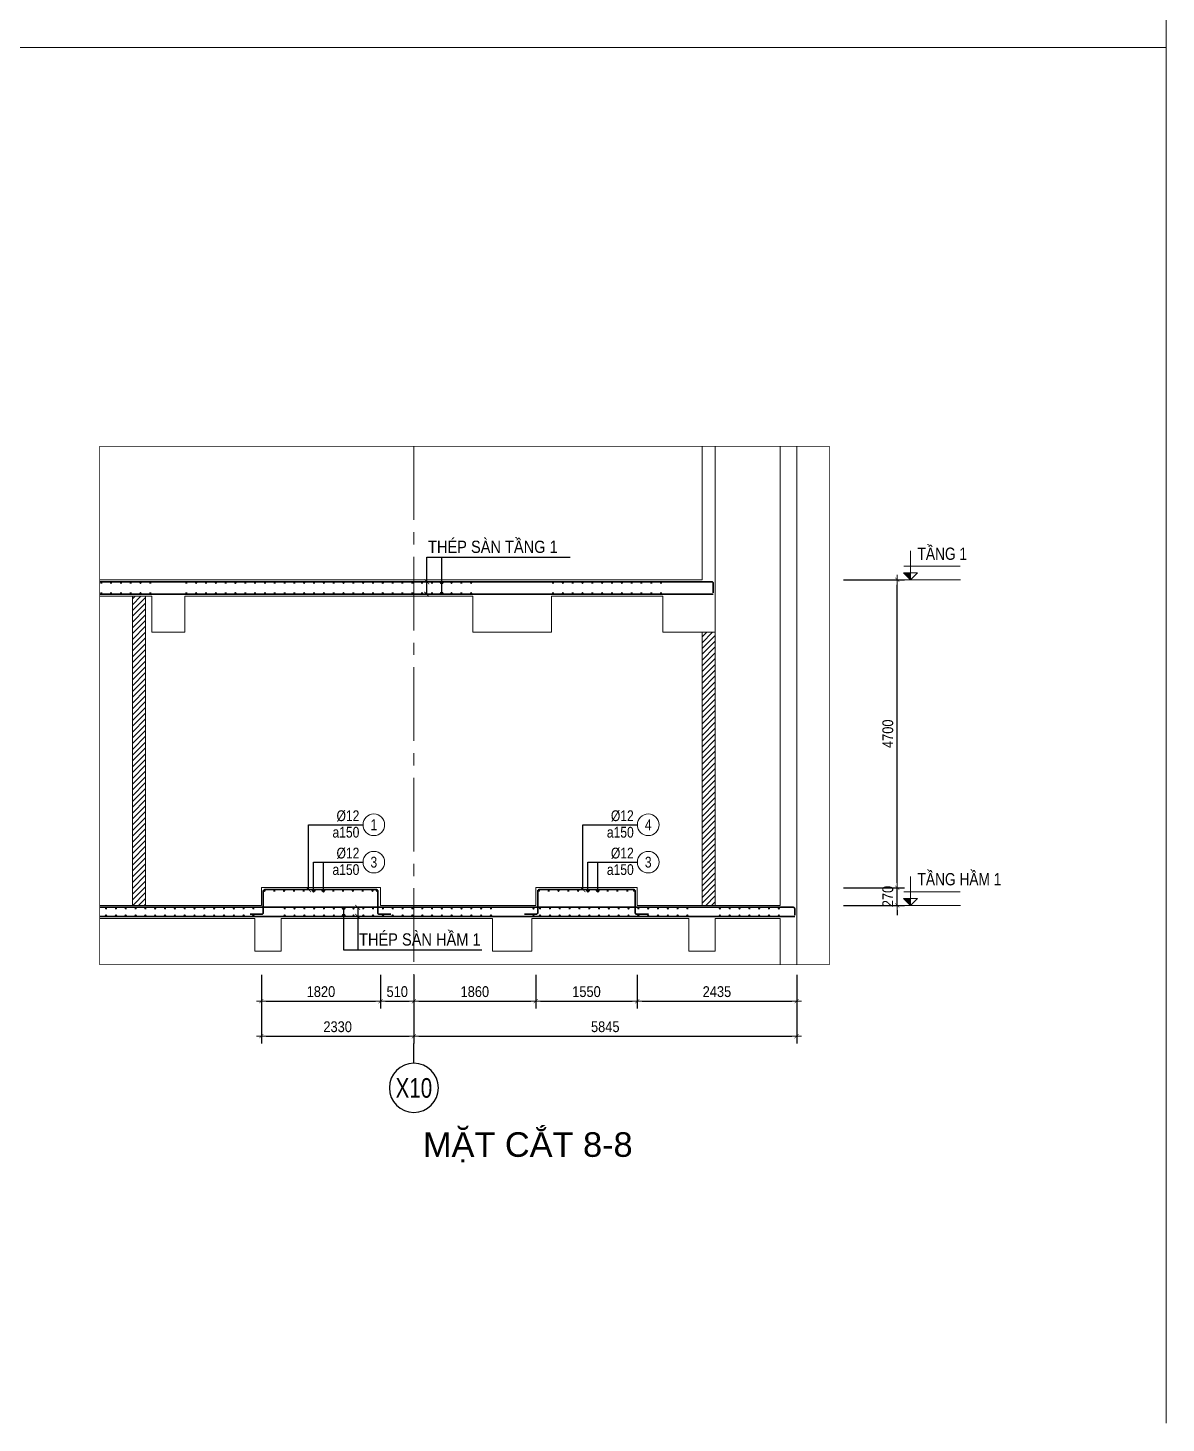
# Model space of a CAD drawing. Extents: x 517991 to 692152, y -83926 to 3506.
# Drawn here: x 658936 to 676318, y -83926 to -62625 of the extents above; entities that cross this region are included whole.
import ezdxf
from ezdxf.enums import TextEntityAlignment as Align

# ---------------------------------------------------------------- set-up
doc = ezdxf.new("R2010")
doc.units = 0
doc.header["$LTSCALE"] = 300
doc.header["$MEASUREMENT"] = 0
doc.linetypes.add('CENTER2', pattern=[1.125, 0.75, -0.125, 0.125, -0.125])
doc.linetypes.add('HIDDEN', pattern=[0.375, 0.25, -0.125])
doc.layers.get('0').update_dxf_attribs({"linetype": 'CONTINUOUS'})
doc.layers.get('DEFPOINTS').update_dxf_attribs({"linetype": 'CONTINUOUS'})
for name, color, linetype, lineweight in [('00-TT.Dim', 8, 'CONTINUOUS', 13), ('B-CONTOUR2', 2, 'CONTINUOUS', 40), ('kata_text', 7, 'CONTINUOUS', 30), ('kata_thep chu', 4, 'CONTINUOUS', 35), ('NDC_S_AXIS', 5, 'CENTER2', 15), ('NDC_S_DIM', 1, 'CONTINUOUS', 15), ('NDC_S_REBAR', 4, 'CONTINUOUS', 35), ('NDC_S_SLAB', 2, 'CONTINUOUS', 18), ('NDC_S_THIN LINE', 1, 'CONTINUOUS', 5)]:
    doc.layers.add(name, color=color, linetype=linetype, lineweight=lineweight)
doc.layers.add('A-SYM', color=7, linetype='CONTINUOUS')
doc.styles.add('ARIAL', font='arial.ttf', dxfattribs={"width": 0.8})
doc.styles.add('Heerim', font='', dxfattribs={"width": 0.8})
doc.styles.add('kata_text', font='arial.ttf', dxfattribs={"width": 0.8})
doc.styles.add('NDC_ARIAL', font='arial.ttf', dxfattribs={"width": 0.85})
doc.styles.add('NDC_DIM', font='', dxfattribs={"width": 0.75})
doc.styles.get("Standard").update_dxf_attribs({"font": 'arial.ttf'})
doc.styles.get('Heerim').set_extended_font_data('Dotum')
doc.styles.get('NDC_DIM').set_extended_font_data('Dotum')
doc.dimstyles.new('NDC_1-75', dxfattribs={"dimscale": 75, "dimtxt": 2.2, "dimasz": 1, "dimexe": 1.5, "dimexo": 0, "dimgap": 0.8, "dimtad": 1, "dimdec": 0, "dimdsep": 46, "dimtxsty": 'NDC_ARIAL', "dimblk": 'DIMMARK', "dimcen": 49999.938995, "dimdle": 1.5, "dimclrd": 1, "dimclre": 1, "dimclrt": 3, "dimadec": 0, "dimazin": 0, "dimtfac": 1, "dimtdec": 0, "dimtix": 1, "dimtmove": 1, "dimatfit": 3, "dimfxl": 1, "dimarcsym": 0})
doc.dimstyles.new('NDC_dim_25', dxfattribs={"dimscale": 25, "dimtxt": 2.2, "dimasz": 1.5, "dimexe": 1.5, "dimexo": 2.5, "dimgap": 1, "dimtad": 1, "dimdec": 0, "dimzin": 0, "dimdsep": 46, "dimtxsty": 'NDC_DIM', "dimblk": 'DIMMARK', "dimcen": 0.09, "dimdle": 1.2, "dimclrd": 1, "dimclre": 1, "dimclrt": 3, "dimadec": 0, "dimazin": 0, "dimtfac": 1, "dimtdec": 0, "dimtix": 1, "dimtofl": 0, "dimtmove": 0, "dimatfit": 3, "dimfxl": 6, "dimfxlon": 1, "dimtolj": 1, "dimtzin": 0, "dimarcsym": 0})
pattern_1 = [(45, (-50093.36, 8401.795), (-44.194174, 44.194174), [])]

# ---------------------------------------------------------------- blocks, each defined once
blk = doc.blocks.new('*U1')
for q in [(0, 0), (0, 2)]:
    blk.add_line((0, 4), q)
blk.add_circle((0, 9), 5)
at = {"style": 'Heerim', "width": 0.8}
blk.add_attdef('NO', text='', height=4, dxfattribs=at).set_placement((-0.01, 9.02), align=Align.MIDDLE_CENTER)
blk = doc.blocks.new('DIMMARK')
at = {"layer": 'NDC_S_DIM', "color": 1}
blk.add_line((-1.5, 0), (1, 0), dxfattribs=at)
at = {"layer": 'NDC_S_DIM', "color": 2, "const_width": 0.1}
blk.add_lwpolyline([(-0.42, -0.42), (0.42, 0.42)], dxfattribs=at)
blk = doc.blocks.new('*D974')
at = {"layer": 'DEFPOINTS', "color": 0, "transparency": 16777216}
for p in [(662501, -77084), (664831, -77084), (664831, -78020)]:
    blk.add_point(p, dxfattribs=at)
at = {"layer": 'NDC_S_DIM', "color": 1, "lineweight": -2, "transparency": 16777216}
for p, q in [((662501, -77084), (662501, -78133)), ((664831, -77084), (664831, -78133)), ((662576, -78020), (664756, -78020))]:
    blk.add_line(p, q, dxfattribs=at)
at = {"layer": 'NDC_S_DIM', "color": 1, "lineweight": -2, "transparency": 16777216, "xscale": 75, "yscale": 75, "zscale": 75, "rotation": 180}
blk.add_blockref('DIMMARK', (662501, -78020), dxfattribs=at)
at = {"layer": 'NDC_S_DIM', "color": 1, "lineweight": -2, "transparency": 16777216, "xscale": 75, "yscale": 75, "zscale": 75}
blk.add_blockref('DIMMARK', (664831, -78020), dxfattribs=at)
at = {"layer": 'NDC_S_DIM', "color": 3, "transparency": 16777216, "insert": (663666, -77876), "char_height": 165, "attachment_point": 5, "style": 'NDC_ARIAL'}
blk.add_mtext('2330', dxfattribs=at)
blk = doc.blocks.new('*D975')
at = {"layer": 'DEFPOINTS', "color": 0, "transparency": 16777216}
for p in [(664321, -77084), (664831, -77084), (664831, -77485)]:
    blk.add_point(p, dxfattribs=at)
at = {"layer": 'NDC_S_DIM', "color": 1, "lineweight": -2, "transparency": 16777216}
for p, q in [((664321, -77084), (664321, -77597)), ((664831, -77084), (664831, -77597)), ((664396, -77485), (664756, -77485))]:
    blk.add_line(p, q, dxfattribs=at)
at = {"layer": 'NDC_S_DIM', "color": 1, "lineweight": -2, "transparency": 16777216, "xscale": 75, "yscale": 75, "zscale": 75, "rotation": 180}
blk.add_blockref('DIMMARK', (664321, -77485), dxfattribs=at)
at = {"layer": 'NDC_S_DIM', "color": 1, "lineweight": -2, "transparency": 16777216, "xscale": 75, "yscale": 75, "zscale": 75}
blk.add_blockref('DIMMARK', (664831, -77485), dxfattribs=at)
at = {"layer": 'NDC_S_DIM', "color": 3, "transparency": 16777216, "insert": (664576, -77340), "char_height": 165, "attachment_point": 5, "style": 'NDC_ARIAL'}
blk.add_mtext('510', dxfattribs=at)
blk = doc.blocks.new('*D976')
at = {"layer": 'DEFPOINTS', "color": 0, "transparency": 16777216}
for p in [(662501, -77084), (664321, -77084), (664321, -77485)]:
    blk.add_point(p, dxfattribs=at)
at = {"layer": 'NDC_S_DIM', "color": 1, "lineweight": -2, "transparency": 16777216}
for p, q in [((662501, -77084), (662501, -77597)), ((664321, -77084), (664321, -77597)), ((662576, -77485), (664246, -77485))]:
    blk.add_line(p, q, dxfattribs=at)
at = {"layer": 'NDC_S_DIM', "color": 1, "lineweight": -2, "transparency": 16777216, "xscale": 75, "yscale": 75, "zscale": 75, "rotation": 180}
blk.add_blockref('DIMMARK', (662501, -77485), dxfattribs=at)
at = {"layer": 'NDC_S_DIM', "color": 1, "lineweight": -2, "transparency": 16777216, "xscale": 75, "yscale": 75, "zscale": 75}
blk.add_blockref('DIMMARK', (664321, -77485), dxfattribs=at)
at = {"layer": 'NDC_S_DIM', "color": 3, "transparency": 16777216, "insert": (663411, -77340), "char_height": 165, "attachment_point": 5, "style": 'NDC_ARIAL'}
blk.add_mtext('1820', dxfattribs=at)
blk = doc.blocks.new('*D969')
at = {"layer": 'DEFPOINTS', "color": 0, "transparency": 16777216}
for p in [(664831, -77084), (666691, -77084), (666691, -77485)]:
    blk.add_point(p, dxfattribs=at)
at = {"layer": 'NDC_S_DIM', "color": 1, "lineweight": -2, "transparency": 16777216}
for p, q in [((664831, -77084), (664831, -77597)), ((666691, -77084), (666691, -77597)), ((664906, -77485), (666616, -77485))]:
    blk.add_line(p, q, dxfattribs=at)
at = {"layer": 'NDC_S_DIM', "color": 1, "lineweight": -2, "transparency": 16777216, "xscale": 75, "yscale": 75, "zscale": 75, "rotation": 180}
blk.add_blockref('DIMMARK', (664831, -77485), dxfattribs=at)
at = {"layer": 'NDC_S_DIM', "color": 1, "lineweight": -2, "transparency": 16777216, "xscale": 75, "yscale": 75, "zscale": 75}
blk.add_blockref('DIMMARK', (666691, -77485), dxfattribs=at)
at = {"layer": 'NDC_S_DIM', "color": 3, "transparency": 16777216, "insert": (665761, -77340), "char_height": 165, "attachment_point": 5, "style": 'NDC_ARIAL'}
blk.add_mtext('1860', dxfattribs=at)
blk = doc.blocks.new('*D970')
at = {"layer": 'DEFPOINTS', "color": 0, "transparency": 16777216}
for p in [(666691, -77084), (668241, -77084), (668241, -77485)]:
    blk.add_point(p, dxfattribs=at)
at = {"layer": 'NDC_S_DIM', "color": 1, "lineweight": -2, "transparency": 16777216}
for p, q in [((666691, -77084), (666691, -77597)), ((668241, -77084), (668241, -77597)), ((666766, -77485), (668166, -77485))]:
    blk.add_line(p, q, dxfattribs=at)
at = {"layer": 'NDC_S_DIM', "color": 1, "lineweight": -2, "transparency": 16777216, "xscale": 75, "yscale": 75, "zscale": 75, "rotation": 180}
blk.add_blockref('DIMMARK', (666691, -77485), dxfattribs=at)
at = {"layer": 'NDC_S_DIM', "color": 1, "lineweight": -2, "transparency": 16777216, "xscale": 75, "yscale": 75, "zscale": 75}
blk.add_blockref('DIMMARK', (668241, -77485), dxfattribs=at)
at = {"layer": 'NDC_S_DIM', "color": 3, "transparency": 16777216, "insert": (667466, -77340), "char_height": 165, "attachment_point": 5, "style": 'NDC_ARIAL'}
blk.add_mtext('1550', dxfattribs=at)
blk = doc.blocks.new('*D971')
at = {"layer": 'DEFPOINTS', "color": 0, "transparency": 16777216}
for p in [(668241, -77084), (670676, -77084), (670676, -77485)]:
    blk.add_point(p, dxfattribs=at)
at = {"layer": 'NDC_S_DIM', "color": 1, "lineweight": -2, "transparency": 16777216}
for p, q in [((668241, -77084), (668241, -77597)), ((670676, -77084), (670676, -77597)), ((668316, -77485), (670601, -77485))]:
    blk.add_line(p, q, dxfattribs=at)
at = {"layer": 'NDC_S_DIM', "color": 1, "lineweight": -2, "transparency": 16777216, "xscale": 75, "yscale": 75, "zscale": 75, "rotation": 180}
blk.add_blockref('DIMMARK', (668241, -77485), dxfattribs=at)
at = {"layer": 'NDC_S_DIM', "color": 1, "lineweight": -2, "transparency": 16777216, "xscale": 75, "yscale": 75, "zscale": 75}
blk.add_blockref('DIMMARK', (670676, -77485), dxfattribs=at)
at = {"layer": 'NDC_S_DIM', "color": 3, "transparency": 16777216, "insert": (669458, -77340), "char_height": 165, "attachment_point": 5, "style": 'NDC_ARIAL'}
blk.add_mtext('2435', dxfattribs=at)
blk = doc.blocks.new('*D973')
at = {"layer": 'DEFPOINTS', "color": 0, "transparency": 16777216}
for p in [(664831, -77084), (670676, -77084), (670676, -78020)]:
    blk.add_point(p, dxfattribs=at)
at = {"layer": 'NDC_S_DIM', "color": 1, "lineweight": -2, "transparency": 16777216}
for p, q in [((664831, -77084), (664831, -78133)), ((670676, -77084), (670676, -78133)), ((664906, -78020), (670601, -78020))]:
    blk.add_line(p, q, dxfattribs=at)
at = {"layer": 'NDC_S_DIM', "color": 1, "lineweight": -2, "transparency": 16777216, "xscale": 75, "yscale": 75, "zscale": 75, "rotation": 180}
blk.add_blockref('DIMMARK', (664831, -78020), dxfattribs=at)
at = {"layer": 'NDC_S_DIM', "color": 1, "lineweight": -2, "transparency": 16777216, "xscale": 75, "yscale": 75, "zscale": 75}
blk.add_blockref('DIMMARK', (670676, -78020), dxfattribs=at)
at = {"layer": 'NDC_S_DIM', "color": 3, "transparency": 16777216, "insert": (667753, -77876), "char_height": 165, "attachment_point": 5, "style": 'NDC_ARIAL'}
blk.add_mtext('5845', dxfattribs=at)
blk = doc.blocks.new('kata_block_THEP')
at = {"layer": 'kata_thep chu', "color": 0}
for p, q in [((-0.5, 0), (0.5, 0)), ((-0.35, 0.35), (0.35, -0.35)), ((0.35, 0.35), (-0.35, -0.35)), ((0, 0.5), (0, -0.5))]:
    blk.add_line(p, q, dxfattribs=at)
at = {"layer": 'kata_thep chu', "color": 0, "const_width": 0.0833}
blk.add_lwpolyline([(-0.5, 0, 1), (0.5, 0, 1), (-0.5, 0, 1)], format="xyb", dxfattribs=at)
blk = doc.blocks.new('*U980')
at = {"layer": 'NDC_S_REBAR', "xscale": 24, "yscale": 24, "zscale": 24}
blk.add_blockref('kata_block_THEP', (0, 55), dxfattribs=at)
at = {"layer": 'NDC_S_REBAR', "xscale": -24, "yscale": 24, "zscale": 24, "rotation": 180}
blk.add_blockref('kata_block_THEP', (0, -55), dxfattribs=at)
blk = doc.blocks.new('*U981')
at = {"layer": 'NDC_S_REBAR', "color": 0, "linetype": 'ByBlock', "lineweight": -2, "transparency": 16777216}
for p in [(-900, 0), (-750, 0), (-600, 0), (-450, 0), (-300, 0), (-150, 0), (0, 0)]:
    blk.add_blockref('*U980', p, dxfattribs=at)
blk = doc.blocks.new('*U983')
at = {"layer": 'NDC_S_REBAR', "xscale": 24, "yscale": 24, "zscale": 24}
blk.add_blockref('kata_block_THEP', (0, 55), dxfattribs=at)
at = {"layer": 'NDC_S_REBAR', "xscale": -24, "yscale": 24, "zscale": 24, "rotation": 180}
blk.add_blockref('kata_block_THEP', (0, -55), dxfattribs=at)
blk = doc.blocks.new('*U984')
at = {"layer": 'NDC_S_REBAR', "color": 0, "linetype": 'ByBlock', "lineweight": -2, "transparency": 16777216}
for p in [(-2250, 0), (-2100, 0), (-1950, 0), (-1800, 0), (-1650, 0), (-1500, 0), (-1350, 0), (-1200, 0), (-1050, 0), (-900, 0), (-750, 0), (-600, 0), (-450, 0), (-300, 0), (-150, 0), (0, 0)]:
    blk.add_blockref('*U983', p, dxfattribs=at)
blk = doc.blocks.new('*U986')
at = {"layer": 'NDC_S_REBAR', "xscale": 24, "yscale": 24, "zscale": 24}
blk.add_blockref('kata_block_THEP', (0, 55), dxfattribs=at)
at = {"layer": 'NDC_S_REBAR', "xscale": -24, "yscale": 24, "zscale": 24, "rotation": 180}
blk.add_blockref('kata_block_THEP', (0, -55), dxfattribs=at)
blk = doc.blocks.new('*U987')
at = {"layer": 'NDC_S_REBAR', "color": 0, "linetype": 'ByBlock', "lineweight": -2, "transparency": 16777216}
for p in [(-3150, 0), (-3000, 0), (-2850, 0), (-2700, 0), (-2550, 0), (-2400, 0), (-2250, 0), (-2100, 0), (-1950, 0), (-1800, 0), (-1650, 0), (-1500, 0), (-1350, 0), (-1200, 0), (-1050, 0), (-900, 0), (-750, 0), (-600, 0), (-450, 0), (-300, 0), (-150, 0), (0, 0)]:
    blk.add_blockref('*U986', p, dxfattribs=at)
blk = doc.blocks.new('*U989')
at = {"layer": 'NDC_S_REBAR', "xscale": 24, "yscale": 24, "zscale": 24}
blk.add_blockref('kata_block_THEP', (0, 55), dxfattribs=at)
at = {"layer": 'NDC_S_REBAR', "xscale": -24, "yscale": 24, "zscale": 24, "rotation": 180}
blk.add_blockref('kata_block_THEP', (0, -55), dxfattribs=at)
blk = doc.blocks.new('*U990')
at = {"layer": 'NDC_S_REBAR', "color": 0, "linetype": 'ByBlock', "lineweight": -2, "transparency": 16777216}
for p in [(-2250, 0), (-2100, 0), (-1950, 0), (-1800, 0), (-1650, 0), (-1500, 0), (-1350, 0), (-1200, 0), (-1050, 0), (-900, 0), (-750, 0), (-600, 0), (-450, 0), (-300, 0), (-150, 0), (0, 0)]:
    blk.add_blockref('*U989', p, dxfattribs=at)
blk = doc.blocks.new('*U992')
at = {"layer": 'NDC_S_REBAR', "xscale": 24, "yscale": 24, "zscale": 24}
blk.add_blockref('kata_block_THEP', (0, 0), dxfattribs=at)
blk = doc.blocks.new('*U993')
at = {"layer": 'NDC_S_REBAR', "color": 0, "linetype": 'ByBlock', "lineweight": -2, "transparency": 16777216}
for p in [(0, 0), (150, 0), (300, 0), (450, 0), (600, 0), (750, 0), (900, 0), (1050, 0), (1200, 0), (1350, 0), (1500, 0), (1650, 0)]:
    blk.add_blockref('*U992', p, dxfattribs=at)
blk = doc.blocks.new('*U265')
blk.add_circle((2.5, 0), 2.5)
at = {"layer": 'kata_text', "color": 3, "style": 'kata_text', "width": 0.8}
for tag, p in [('DK2', (-0.85, 0.85)), ('KC2', (-0.85, -2.97))]:
    blk.add_attdef(tag, text='', height=2.5, dxfattribs=at).set_placement(p, align=Align.RIGHT)
at = {"layer": 'kata_text', "color": 7, "style": 'kata_text', "width": 0.8}
blk.add_attdef('SH3', text='', height=2.5, dxfattribs=at).set_placement((2.5, 0), align=Align.MIDDLE)
blk = doc.blocks.new('*U995')
at = {"layer": 'NDC_S_REBAR', "xscale": 24, "yscale": 24, "zscale": 24}
blk.add_blockref('kata_block_THEP', (0, 0), dxfattribs=at)
blk = doc.blocks.new('*U996')
at = {"layer": 'NDC_S_REBAR', "color": 0, "linetype": 'ByBlock', "lineweight": -2, "transparency": 16777216}
for p in [(0, 0), (150, 0), (300, 0), (450, 0), (600, 0), (750, 0), (900, 0), (1050, 0), (1200, 0), (1350, 0)]:
    blk.add_blockref('*U995', p, dxfattribs=at)
blk = doc.blocks.new('*U997')
at = {"layer": 'NDC_S_REBAR', "xscale": 24, "yscale": 24, "zscale": 24}
blk.add_blockref('kata_block_THEP', (0, 80), dxfattribs=at)
at = {"layer": 'NDC_S_REBAR', "xscale": -24, "yscale": 24, "zscale": 24, "rotation": 180}
blk.add_blockref('kata_block_THEP', (0, -80), dxfattribs=at)
blk = doc.blocks.new('*U999')
at = {"layer": 'NDC_S_DIM', "color": 0, "linetype": 'ByBlock', "lineweight": -2, "transparency": 16777216}
for p in [(0, 0), (150, 0), (300, 0), (450, 0), (600, 0), (750, 0), (900, 0), (1050, 0), (1200, 0), (1350, 0), (1500, 0), (1650, 0), (1800, 0), (1950, 0), (2100, 0), (2250, 0), (2400, 0), (2550, 0), (2700, 0), (2850, 0), (3000, 0), (3150, 0), (3300, 0), (3450, 0), (3600, 0), (3750, 0), (3900, 0), (4050, 0), (4200, 0), (4350, 0)]:
    blk.add_blockref('*U997', p, dxfattribs=at)
blk = doc.blocks.new('*U1000')
at = {"layer": 'NDC_S_REBAR', "xscale": 24, "yscale": 24, "zscale": 24}
blk.add_blockref('kata_block_THEP', (0, 80), dxfattribs=at)
at = {"layer": 'NDC_S_REBAR', "xscale": -24, "yscale": 24, "zscale": 24, "rotation": 180}
blk.add_blockref('kata_block_THEP', (0, -80), dxfattribs=at)
blk = doc.blocks.new('*U1002')
at = {"layer": 'NDC_S_DIM', "color": 0, "linetype": 'ByBlock', "lineweight": -2, "transparency": 16777216}
for p in [(0, 0), (150, 0), (300, 0), (450, 0), (600, 0), (750, 0), (900, 0), (1050, 0), (1200, 0), (1350, 0), (1500, 0), (1650, 0)]:
    blk.add_blockref('*U1000', p, dxfattribs=at)
blk = doc.blocks.new('*U1003')
at = {"layer": 'NDC_S_REBAR', "xscale": 24, "yscale": 24, "zscale": 24}
blk.add_blockref('kata_block_THEP', (0, 80), dxfattribs=at)
at = {"layer": 'NDC_S_REBAR', "xscale": -24, "yscale": 24, "zscale": 24, "rotation": 180}
blk.add_blockref('kata_block_THEP', (0, -80), dxfattribs=at)
blk = doc.blocks.new('*U1005')
at = {"layer": 'NDC_S_DIM', "color": 0, "linetype": 'ByBlock', "lineweight": -2, "transparency": 16777216}
for p in [(0, 0), (150, 0), (300, 0), (450, 0), (600, 0), (750, 0)]:
    blk.add_blockref('*U1003', p, dxfattribs=at)
blk = doc.blocks.new('*D1006')
at = {"layer": 'DEFPOINTS', "color": 0, "transparency": 16777216}
for p in [(671393, -71052), (672212, -71052), (671393, -75752)]:
    blk.add_point(p, dxfattribs=at)
at = {"layer": 'NDC_S_DIM', "color": 1, "lineweight": -2, "transparency": 16777216}
for p, q in [((671393, -71052), (672324, -71052)), ((672212, -75677), (672212, -71127)), ((671393, -75752), (672324, -75752))]:
    blk.add_line(p, q, dxfattribs=at)
at = {"layer": 'NDC_S_DIM', "color": 1, "lineweight": -2, "transparency": 16777216, "xscale": 75, "yscale": 75, "zscale": 75}
for p, rotation in [((672212, -71052), 90), ((672212, -75752), 270)]:
    blk.add_blockref('DIMMARK', p, dxfattribs=dict(at, rotation=rotation))
at = {"layer": 'NDC_S_DIM', "color": 3, "transparency": 16777216, "insert": (672068, -73402), "char_height": 165, "attachment_point": 5, "rotation": 90, "style": 'NDC_ARIAL'}
blk.add_mtext('4700', dxfattribs=at)
blk = doc.blocks.new('kata_block_CT')
blk.add_hatch(color=3).paths.add_polyline_path([(0, 1.41), (-1.42, 1.41), (0, 0)])
at = {"ltscale": 50}
h = blk.add_hatch(dxfattribs=at)
h.set_pattern_fill('ANSI31', color=8, scale=1.2375, style=0)
h.set_pattern_definition([(45, (0, 5e-12), (-2.7783, 2.7783), [])])
h.paths.add_polyline_path([(0, 1.41), (0, 0), (1.42, 1.41)])
at = {"color": 8, "ltscale": 50}
for p, q in [((10.17, 0), (-1.44, 0)), ((-1.4, 2.76), (10.09, 2.76))]:
    blk.add_line(p, q, dxfattribs=at)
for points in [[(0, 5.89), (0, 0)], [(0, 0), (-1.42, 1.41), (0, 1.41)], [(0, 0), (1.42, 1.41), (0, 1.41)]]:
    blk.add_lwpolyline(points, dxfattribs=at)
at = {"color": 3, "style": 'ARIAL', "width": 0.8}
blk.add_attdef('CT', (1.24, 3.58), '', height=2.2, dxfattribs=at)
blk = doc.blocks.new('*D1007')
at = {"layer": 'DEFPOINTS', "color": 0, "transparency": 16777216}
for p in [(671393, -75752), (672212, -75752), (671393, -76022)]:
    blk.add_point(p, dxfattribs=at)
at = {"layer": 'NDC_S_DIM', "color": 1, "lineweight": -2, "transparency": 16777216}
for p, q in [((672212, -75677), (672212, -75602)), ((671393, -75752), (672324, -75752)), ((672212, -76022), (672212, -75752)), ((671393, -76022), (672324, -76022)), ((672212, -76097), (672212, -76172))]:
    blk.add_line(p, q, dxfattribs=at)
at = {"layer": 'NDC_S_DIM', "color": 1, "lineweight": -2, "transparency": 16777216, "xscale": 75, "yscale": 75, "zscale": 75}
for p, rotation in [((672212, -75752), 270), ((672212, -76022), 90)]:
    blk.add_blockref('DIMMARK', p, dxfattribs=dict(at, rotation=rotation))
at = {"layer": 'NDC_S_DIM', "color": 3, "transparency": 16777216, "insert": (672068, -75887), "char_height": 165, "attachment_point": 5, "rotation": 90, "style": 'NDC_ARIAL'}
blk.add_mtext('270', dxfattribs=at)

msp = doc.modelspace()

# ---------------------------------------------------------------- hatches: boundary and pattern name
at = {"layer": '00-TT.Dim'}
h = msp.add_hatch(dxfattribs=at)
h.set_pattern_fill('ANSI31', color=256, scale=500)
h.set_pattern_definition(pattern_1)
h.paths.add_polyline_path([(660730.6, -71301.7), (660530.6, -71301.7), (660530.6, -76021.7), (660730.6, -76021.7)])
h = msp.add_hatch(dxfattribs=at)
h.set_pattern_fill('ANSI31', color=256, scale=500)
h.set_pattern_definition(pattern_1)
h.paths.add_polyline_path([(669430.6, -71851.7), (669230.6, -71851.7), (669230.9, -76021.7), (669430.9, -76021.7)])

# ---------------------------------------------------------------- linework, layer by layer
at = {"layer": 'B-CONTOUR2', "color": 0, "const_width": 10}
msp.add_lwpolyline([(660030.6, -76927.8), (671176.1, -76927.8), (671176.1, -69011.6), (660030.6, -69011.6)], close=True, dxfattribs=at)
at = {"layer": 'NDC_S_AXIS', "ltscale": 5}
msp.add_lwpolyline([(664830.6, -69011.6), (664830.6, -78108.5)], dxfattribs=at)
at = {"layer": 'NDC_S_DIM'}
for points in [[(676317.6, -41926.5), (676317.6, -83926.5)], [(638360.4, -62926.5), (676317.6, -62926.5)], [(660530.6, -71301.7), (660530.6, -76021.7)], [(660730.6, -76021.7), (660730.6, -71301.7)], [(669230.9, -76021.7), (669230.6, -71851.7)], [(669430.6, -71851.7), (669430.9, -76021.7)]]:
    msp.add_lwpolyline(points, dxfattribs=at)
at = {"layer": 'NDC_S_REBAR'}
for points in [[(660030.6, -71081.7), (669380.9, -71081.7, -0.4142136), (669400.9, -71101.7), (669400.9, -71251.7)], [(662330.6, -76157), (662510.6, -76157, 0.4142136), (662530.6, -76137), (662530.6, -75801.7, -0.4142136), (662550.6, -75781.7), (664260.1, -75781.7, -0.4142136), (664280.1, -75801.7), (664280.1, -76137, 0.4142136), (664300.1, -76157), (664480.1, -76157)], [(666520.6, -76157), (666700.6, -76157, 0.4142136), (666720.6, -76137), (666720.6, -75801.7, -0.4142136), (666740.6, -75781.7), (668190.6, -75781.7, -0.4142136), (668210.6, -75801.7), (668210.6, -76137, 0.4142136), (668230.6, -76157), (668410.6, -76157)], [(660030.6, -76051.7), (670626.1, -76051.7, -0.4142136), (670646.1, -76071.7), (670646.1, -76171.7)]]:
    msp.add_lwpolyline(points, format="xyb", dxfattribs=at)
for points in [[(660030.6, -71271.7), (669400.9, -71271.7)], [(660030.6, -76191.7), (670646.1, -76191.7)]]:
    msp.add_lwpolyline(points, dxfattribs=at)
at = {"layer": 'NDC_S_SLAB'}
for points in [[(660030.6, -76021.7), (662500.6, -76021.7), (662500.6, -75751.7), (664320.6, -75751.7), (664320.6, -76021.7), (666690.6, -76021.7), (666690.6, -75751.7), (668240.6, -75751.7), (668240.6, -76021.7), (670426.1, -76021.7), (670426.1, -69011.6)], [(660030.6, -71301.7), (660830.6, -71301.7), (660830.6, -71851.7), (661330.6, -71851.7), (661330.6, -71301.7), (665730.6, -71301.7), (665730.6, -71851.7), (666930.6, -71851.7), (666930.6, -71301.7), (668630.6, -71301.7), (668630.6, -71851.7), (669430.6, -71851.7), (669430.6, -69011.6)], [(660030.6, -71051.7), (669230.9, -71051.7), (669230.9, -69011.6)], [(670676.1, -76927.8), (670676.1, -69011.6)], [(660030.6, -76221.7), (662402.9, -76221.7), (662402.9, -76721.7), (662802.9, -76721.7), (662802.9, -76221.7), (666030.6, -76221.7), (666030.6, -76721.7), (666630.6, -76721.7), (666630.6, -76221.7), (669030.9, -76221.7), (669030.9, -76721.7), (669430.9, -76721.7), (669430.9, -76221.7), (670426.1, -76221.7), (670426.1, -76927.8)]]:
    msp.add_lwpolyline(points, dxfattribs=at)

# ---------------------------------------------------------------- block references
at = {"layer": 'A-SYM'}
ref = msp.add_blockref('*U1', (664830.6, -78133), dxfattribs=dict(at, xscale=-75, yscale=75, zscale=75, rotation=180))
ref.add_attrib('NO', 'X10', dxfattribs={"layer": '0', "height": 300, "style": 'Heerim', "width": 0.8}).set_placement((664830.1, -78809.3), align=Align.MIDDLE_CENTER)
at = {"layer": 'NDC_S_DIM', "xscale": -1}
msp.add_blockref('*U1005', (660806, -71176.7), dxfattribs=at)
at = {"layer": 'NDC_S_DIM'}
for name, p in [('*U999', (661355.3, -71176.7)), ('*U1002', (666955.3, -71176.7))]:
    msp.add_blockref(name, p, dxfattribs=at)
at = {"layer": 'NDC_S_REBAR'}
for name, p in [('*U993', (662548.5, -75799.3)), ('*U996', (666738.5, -75799.3)), ('*U990', (662379.9, -76121.7)), ('*U987', (666007.5, -76121.7)), ('*U984', (669007.9, -76121.7)), ('*U981', (670403, -76121.7))]:
    msp.add_blockref(name, p, dxfattribs=at)
at = {"layer": 'NDC_S_REBAR', "xscale": 24, "yscale": 24, "zscale": 24}
for p in [(664263.7, -75799.3), (668194.2, -75799.3), (666657.5, -76066.8)]:
    msp.add_blockref('kata_block_THEP', p, dxfattribs=at)
at = {"layer": 'NDC_S_REBAR', "xscale": -24, "yscale": 24, "zscale": 24, "rotation": 180}
msp.add_blockref('kata_block_THEP', (666657.5, -76176.6), dxfattribs=at)
at = {"layer": 'NDC_S_THIN LINE'}
ref = msp.add_blockref('kata_block_CT', (672415.6, -71051.7), dxfattribs=dict(at, xscale=75, yscale=75, zscale=75))
ref.add_attrib('CT', 'TẦNG 1', (672521.3, -70746.6), dxfattribs={"layer": '0', "color": 3, "height": 187.5, "style": 'ARIAL', "width": 0.8})
at = {"layer": 'NDC_S_THIN LINE', "xscale": 66, "yscale": 66, "zscale": 66}
for p, values in [((664053.7, -74791.9), {'SH3': '1', 'DK2': '%%c12', 'KC2': 'a150'}), ((668243.7, -74791.9), {'SH3': '4', 'DK2': '%%c12', 'KC2': 'a150'}), ((664053.7, -75362.4), {'SH3': '3', 'DK2': '%%c12', 'KC2': 'a150'}), ((668243.7, -75362.4), {'SH3': '3', 'DK2': '%%c12', 'KC2': 'a150'})]:
    msp.add_blockref('*U265', p, dxfattribs=at).add_auto_attribs(values)
at = {"layer": 'NDC_S_THIN LINE'}
ref = msp.add_blockref('kata_block_CT', (672415.6, -76021.7), dxfattribs=dict(at, xscale=75, yscale=75, zscale=75))
ref.add_attrib('CT', 'TẦNG HẦM 1', (672521.3, -75716.6), dxfattribs={"layer": '0', "color": 3, "height": 187.5, "style": 'ARIAL', "width": 0.8})

# ---------------------------------------------------------------- texts
at = {"style": 'NDC_ARIAL', "width": 0.85}
for s, p in [('THÉP SÀN TẦNG 1', (665046.7, -70641.7)), ('THÉP SÀN HẦM 1', (663992.8, -76636.5))]:
    msp.add_text(s, height=187.5, dxfattribs=at).set_placement(p)
at = {"linetype": 'HIDDEN'}
msp.add_text('MẶT CẮT 8-8', height=375, dxfattribs=at).set_placement((664969.1, -79861.4))

# ---------------------------------------------------------------- dimensions: what is measured, and where the dimension line sits
at = {"layer": 'NDC_S_DIM'}
for base, p1, p2, picture, middle in [((672211.9, -71051.7), (671393.3, -75751.7), (671393.3, -71051.7), '*D1006', (672067.6, -73401.7)), ((672211.9, -75751.7), (671393.3, -76021.7), (671393.3, -75751.7), '*D1007', (672067.6, -75886.7))]:
    dim = msp.add_linear_dim(base=base, p1=p1, p2=p2, angle=90, dimstyle='NDC_1-75', dxfattribs=at)
    dim.commit()
    dim.dimension.update_dxf_attribs({"geometry": picture, "text_midpoint": middle})
for base, p1, p2, picture, middle in [((664830.6, -78020.5), (662500.6, -77084.1), (664830.6, -77084.1), '*D974', (663665.6, -77876.2)), ((664320.6, -77484.5), (662500.6, -77084.1), (664320.6, -77084.1), '*D976', (663410.6, -77340.3)), ((664830.6, -77484.5), (664320.6, -77084.1), (664830.6, -77084.1), '*D975', (664575.6, -77340.3)), ((666690.6, -77484.5), (664830.6, -77084.1), (666690.6, -77084.1), '*D969', (665760.6, -77340.3)), ((670676.0936, -78020.4941), (664830.6087, -77084.0559), (670676.0936, -77084.0559), '*D973', (667753.3511, -77876.2495)), ((668240.6, -77484.5), (666690.6, -77084.1), (668240.6, -77084.1), '*D970', (667465.6, -77340.3)), ((670676.0936, -77484.5169), (668240.6087, -77084.0559), (670676.0936, -77084.0559), '*D971', (669458.3511, -77340.2161))]:
    dim = msp.add_linear_dim(base=base, p1=p1, p2=p2, dimstyle='NDC_1-75', dxfattribs=at)
    dim.commit()
    dim.dimension.update_dxf_attribs({"geometry": picture, "text_midpoint": middle})

# ---------------------------------------------------------------- leaders
for points in [[(665026.1, -71271.7), (665026.1, -70706.1), (666988.7, -70706.1)], [(665026.1, -71081.7), (665026.1, -70706.1), (666988.7, -70706.1)], [(663222.4, -75781.7), (663222.4, -74791.9), (664053.7, -74791.9)], [(667412.4, -75781.7), (667412.4, -74791.9), (668243.7, -74791.9)], [(663972.2, -76051.7), (663972.2, -76700.9), (665865.6, -76700.9)], [(663972.2, -76191.7), (663972.2, -76700.9), (665865.6, -76700.9)]]:
    msp.add_leader(points, dimstyle='NDC_1-75', override={"dimlfac": 0.5, "dimldrblk": 'ARCHTICK'}, dxfattribs=at)
at = {"layer": 'NDC_S_THIN LINE'}
for points, override in [([(665255.3, -71256.6), (665255.3, -70706.1), (667217.9, -70706.1)], {"dimldrblk": 'DotBlank'}), ([(665255.3, -71096.8), (665255.3, -70706.1), (667217.9, -70706.1)], {"dimldrblk": 'DotBlank'}), ([(663298.5, -75799.3), (663298.5, -75362.4), (664053.7, -75362.4)], {"dimasz": 1.5, "dimldrblk": 'DotBlank'}), ([(663448.5, -75799.3), (663448.5, -75362.4), (664053.7, -75362.4)], {"dimasz": 1.5, "dimldrblk": 'DotBlank'}), ([(667488.5, -75799.3), (667488.5, -75362.4), (668243.7, -75362.4)], {"dimasz": 1.5, "dimldrblk": 'DotBlank'}), ([(667638.5, -75799.3), (667638.5, -75362.4), (668243.7, -75362.4)], {"dimasz": 1.5, "dimldrblk": 'DotBlank'}), ([(663757.5, -76066.8), (663757.5, -76700.9), (665650.9, -76700.9)], {"dimldrblk": 'DotBlank'}), ([(663757.5, -76176.6), (663757.5, -76700.9), (665650.9, -76700.9)], {"dimldrblk": 'DotBlank'})]:
    msp.add_leader(points, dimstyle='NDC_dim_25', override=override, dxfattribs=at)

doc.saveas('drawing.dxf')
